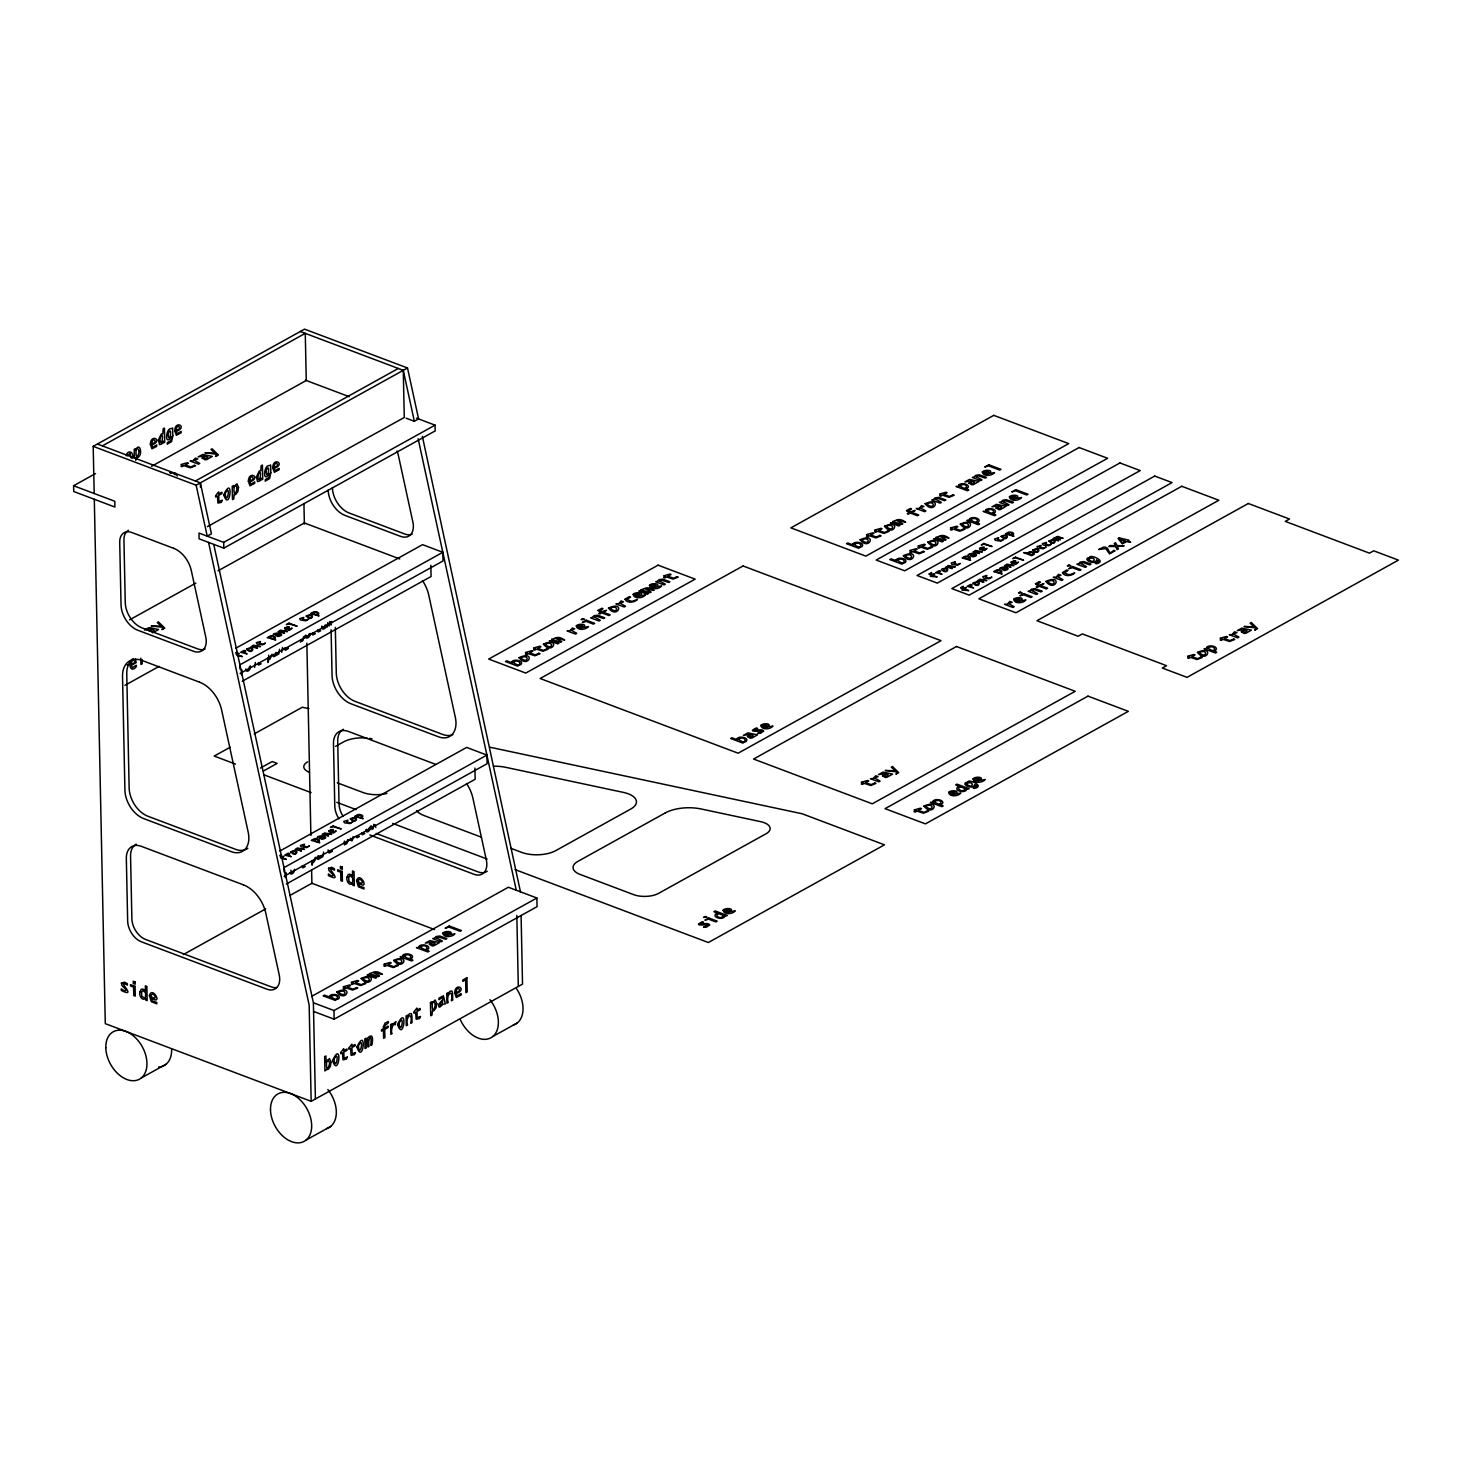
<?xml version="1.0" encoding="UTF-8"?>
<svg xmlns="http://www.w3.org/2000/svg" width="1472" height="1472" viewBox="0 0 1472 1472"><rect width="100%" height="100%" fill="white"/><g stroke="black" fill="none" stroke-linecap="round" stroke-linejoin="round"><path stroke-width="1.5" d="M271.989 654.267L270.057 659.014A2.41 1.417 -69.3 0 1 269.026 659.07L267.941 662.437L267.849 657.984M304.483 636.254L302.551 640.982A2.41 1.417 -69.3 0 1 301.521 641.056L300.38 642.105M316.057 857.054L314.143 861.782A2.41 1.417 -69.3 0 1 313.094 861.856L312.009 865.205L311.917 860.77M294.382 869.29C295.32 871.792 290.849 876.65 289.947 872.528M305.458 635.168C304.538 640.835 311.126 637.229 309.93 633.438M321.706 626.152C320.657 631.267 326.784 628.912 326.158 625.195M328.017 849.988L329.084 853.006L332.249 851.331L332.23 850.393L329.691 851.957L328.918 850.448M303.563 636.879L302.919 639.713L301.208 639.934M315.137 857.698L314.493 860.513L312.8 860.734M347.631 839.666L346.987 842.499L345.294 842.72M130.953 457.645L130.18 453.229L127.328 455.805M249.394 667.018L248.4 670.073L246.836 669.502M290.886 870.173L291.64 873.209L293.406 870.909M309.01 633.954L307.74 637.21L306.36 635.426M325.275 624.938L323.987 628.194L322.607 626.41M353.078 836.74L351.808 839.997L350.428 838.212M369.343 827.724L368.074 830.981L366.694 829.196M273.994 654.451L275.411 654.856L275.982 652.335M348.533 839.813L346.638 843.769A2.41 1.417 -69.3 0 1 345.589 843.824L344.466 844.891L344.374 841.082M353.979 836.998L351.826 840.88L349.563 839.445M271.014 656.052L269.026 658.168L268.658 655.169M273.222 654.47L273.332 656.365A2.19 1.27 -69.3 0 0 274.013 656.641L277.711 654.543L276.883 653.31M132.002 458.51C135.24 452.603 127.788 448.684 126.15 455.694M320.105 856.759L318.302 858.194L319.019 855.766M318.136 855.784L317.418 859.133A2.19 1.27 -69.3 0 0 318.099 859.427L321.779 857.311L320.951 856.097M177.247 476.045L175.978 473.414L169.685 472.42M148.709 630.807L151.138 629.041L144.44 630.034M133.179 658.683C127.346 661.351 130.014 674.581 136.307 666.669L136.27 665.252L132.462 667.607L131.302 665.362L136.178 662.658L135.387 658.702M145.342 629.133L149.629 627.55L158.571 629.519L153.125 632.629A3.275 1.509 -1.2 0 1 152.554 632.758M94.19 493.506L93.196 446.366L304.557 329.139L407.505 367.982L418.582 418.931L414.35 421.286L406.106 418.177M102.378 445.887L305.274 333.353L306.268 380.494L151.579 466.293M73.6 485.742L114.779 501.271L114.89 507.049L73.729 491.519L73.6 485.742L95.533 473.579M195.426 480.994L398.323 368.46M93.196 446.366L196.144 485.208L407.505 367.982M207.386 526.663L404.266 417.478L403.273 370.337L300.325 331.494M223.689 542.377L435.05 425.15L435.16 430.928L223.799 548.154L199.106 538.826L198.978 533.048L223.689 542.377L223.799 548.154M129.554 619.878L195.868 583.114M217.966 570.86L304.336 522.946L399.74 558.937M127.144 665.068L128.119 664.534M124.918 685.345L159.068 666.393M235.722 648.269L422.556 544.658L442.833 552.294L442.998 560.961L240.102 673.495M442.833 552.294L239.918 664.829L240.01 669.153M241.353 674.783L242.126 670.054M254.619 667.423L255.392 662.474M278.742 654.046L279.514 649.299M281.722 652.39L282.495 647.441M327.134 627.201L327.796 622.582M329.047 626.134L329.728 621.515M242.236 681.242L431.075 576.509L430.836 565.266M230.258 747.206L214.231 756.074L235.483 764.097M254.27 733.884L302.312 707.241L308.991 708.658M260.452 768.053L272.21 761.539L277.141 763.398L263.451 770.997M335.561 746.359L343.528 741.925A23.57 10.838 -1.2 0 1 367.08 738.061M279.809 851.055L466.642 747.426L486.901 755.081L487.085 763.729L284.188 876.263M486.901 755.081L284.004 867.615L284.096 871.939M322.81 856.814L323.601 852.086M371.974 829.564L371.11 825.645M373.134 828.92L373.796 824.283M375.82 827.43L374.992 824.706M286.322 884.01L475.162 779.277L474.922 768.053M183.319 954.574L265.678 908.886M289.8 895.528L311.898 883.274L434.553 929.55M141.294 1077.964L165.95 1064.293M311.494 996.452L508.374 887.248L536.875 898.012L537.059 906.66L334.144 1019.194L313.554 1011.43M313.61 1002.855L333.978 1010.546L536.875 898.012M94.3 499.284L105.285 1023.647L311.162 1101.332L522.523 984.106L521.088 915.382M305.992 1140.119L330.666 1126.448M492.697 1036.564L517.353 1022.893M236.035 653.145L237.562 652.538L235.943 652.538M280.122 855.913L281.649 855.324L280.03 855.306M170.2 473.266L171.212 473.211M489.845 747.206L802.13 813.758L884.47 844.836L708.345 942.522L515.071 869.602M416.521 418.158L435.05 425.15M305.44 380.181L349.269 396.722M97.428 444.029L200.358 482.871L211.434 533.821L207.221 536.158L196.144 485.208M236.164 654.304L239.145 653.31L237.636 654.856L242.31 656.622L236.771 655.334M435.675 764.373L348.404 731.437A20.148 13.469 61 0 0 333.482 743.544L334.788 806.141A17.719 11.85 61 0 0 338.965 818.763M337.29 782.81L363.032 792.525A21.675 9.973 -1.2 0 0 386.934 793.445M481.436 837.2L424.249 815.635A26.404 12.144 -1.2 0 1 416.521 810.575M511.078 848.387L521.658 852.38A24.233 11.15 -1.2 0 0 555.809 850.595L630.826 808.993A23.497 10.819 -1.2 0 0 623.466 792.414L505.945 767.372A29.348 13.506 -1.2 0 0 493.451 766.158M263.819 774.787L311.07 792.617M336.83 802.35L356.169 809.637M392.674 823.418L487.158 859.059M376.206 833.446L478.326 871.976A17.186 11.5 61 0 0 487.195 871.203M369.858 834.974L474.094 874.313A17.186 11.5 61 0 0 486.367 860.145L472.917 798.247A29.716 19.89 61 0 0 466.514 783.454M280.25 857.09L283.986 856.373L281.704 857.642L286.396 859.409L280.839 858.121M173.806 473.837L175.536 474.738M283.967 648.692L285.439 650.256L288.181 648.545L288.162 647.606L285.605 649.17L284.832 647.68M422.372 436.411L520.61 892.474M403.273 370.337L414.35 421.286M418.14 438.748L516.286 890.229M213.771 544.548L313.389 1002.763L315.394 1098.977M208.564 542.395L309.157 1005.118L311.162 1101.332M362.535 832.618L364.798 833.538L362.333 834.753L361.67 832.913M357.126 835.636L359.37 836.538L356.905 837.77L356.242 835.912M318.467 629.85L320.712 630.752L318.246 631.985L317.584 630.126M313.039 632.85L315.302 633.751L312.837 634.984L312.174 633.144M302.919 865.683L305.182 866.603L302.717 867.836L302.054 865.978M258.833 662.915L261.096 663.817L258.63 665.05L257.968 663.191M370.208 826.473C371.809 829.582 365.994 835.102 365.774 829.711M250.258 665.786C251.859 668.877 246.026 674.397 245.806 669.006M516.819 915.437L518.31 986.442M335.322 627.422L336.278 672.943A24.233 16.21 61 0 0 355.12 701.39L442.796 734.473A23.497 15.714 61 0 0 452.879 734.602M331.66 621.46L330.979 625.066L330.906 621.92M331.09 629.777L332.046 675.298A24.233 16.21 61 0 0 350.906 703.745L438.564 736.828A23.497 15.714 61 0 0 455.345 717.453L428.775 595.203A29.348 19.633 61 0 0 422.464 580.594M333.978 1010.546L334.144 1019.194M303.931 503.479L304.373 524.087M306.857 643.154L310.886 835.489M311.604 869.842L311.898 883.586M286.212 872.841L285.421 877.551L285.329 873.209M200.358 482.871L200.468 487.361M142.177 659.842L142.25 663.762L140.944 664.479L140.815 658.15M135.755 460.35L136.123 457.59A3.625 2.116 -69.3 0 0 137.669 457.498C143.446 454.995 139.582 440.735 135.553 450.414L135.516 448.574L134.21 449.31L134.394 458.178M369.564 738.374A23.57 10.838 -1.2 0 1 371.956 738.815M309.433 772.303A16.174 7.452 -1.2 0 1 307.648 761.834M516.654 988.871A27.103 18.124 61 0 1 513.176 1025.101M489.918 999.709A27.103 18.124 61 0 1 491.74 1037.282A27.103 18.124 61 0 1 460.202 1019.36M171.635 1049.554A27.103 18.124 61 0 1 158.553 1067.053M327.87 1089.593A27.103 18.124 61 0 1 326.471 1128.656M128.506 530.288A16.174 10.819 61 0 0 123.942 539.856L125.249 602.49A21.675 14.499 61 0 0 142.122 627.918L197.763 648.931A17.149 11.482 61 0 0 205.123 649.023M132.278 659.658A26.404 17.664 61 0 0 126.758 674.01L129.131 787.833A24.233 16.21 61 0 0 147.991 816.279L235.667 849.362A23.497 15.714 61 0 0 247.811 848.295M136.252 844.155A20.148 13.469 61 0 0 130.566 856.078L131.873 918.675A17.719 11.85 61 0 0 145.673 939.486L271.198 986.847A17.186 11.5 61 0 0 276.883 987.473M332.396 487.6A21.675 14.499 61 0 0 349.25 513.047L404.892 534.042A17.149 11.482 61 0 0 412.252 534.134M397.017 450.984A23.57 15.769 61 0 1 398.47 455.823L412.914 522.247A17.149 11.482 61 0 1 400.66 536.397L345.018 515.402A21.675 14.499 61 0 1 328.164 489.955M343.381 729.266A20.148 13.469 61 0 0 337.695 741.189L339.02 803.804A17.719 11.85 61 0 0 343.178 816.408M172.813 435.804L171.58 441.6L167.219 444.176L167.33 442.612L171.065 440.533L171.562 436.43C164.386 447.782 165.6 427.377 171.433 428.646L172.666 427.984L172.813 435.804M253.662 646.171L257.434 648.25L250.994 646.613L252.706 646.153A2.65 1.214 -1.2 0 1 253.35 645.196L260.415 646.594L253.662 646.171M270.811 472.77L269.578 478.584L265.218 481.16L265.328 479.596L269.063 477.517L269.56 473.395C262.366 484.766 263.598 464.342 269.431 465.63L270.646 464.95L270.811 472.77M280.766 631.138L284.538 633.218L278.079 631.58L279.809 631.12A2.65 1.214 -1.2 0 1 280.453 630.163L287.518 631.562L280.766 631.138M297.73 848.958L301.502 851.018L295.062 849.399L296.792 848.939A2.65 1.214 -1.2 0 1 297.436 847.964L304.483 849.362L297.73 848.958M324.834 833.925L328.606 835.986L322.166 834.366L323.895 833.906A2.65 1.214 -1.2 0 1 324.539 832.95L331.586 834.33L324.834 833.925M436.761 937.958L442.41 941.068L441.122 941.786L432.75 938.621L435.344 937.94A3.974 1.822 -1.2 0 1 436.301 936.486L439.797 936.026L446.881 938.584L445.593 939.302L438.638 936.91L436.761 937.958M594.651 617.173L600.3 620.282L598.994 621L590.64 617.854L593.234 617.154A3.974 1.822 -1.2 0 1 594.191 615.701L597.687 615.241L604.771 617.798L603.483 618.516L596.51 616.142L594.651 617.173M659.695 581.109L665.344 584.218L664.038 584.936L655.684 581.771L658.26 581.09A3.974 1.822 -1.2 0 1 659.235 579.637L662.731 579.177L669.815 581.734L668.509 582.452L661.554 580.078L659.695 581.109M935.695 499.302L941.344 502.412L940.038 503.13L931.684 499.983L934.278 499.284A3.974 1.822 -1.2 0 1 935.235 497.83L938.731 497.389L945.815 499.928L944.509 500.664L937.554 498.272L935.695 499.302M948.557 566.499L952.329 568.578L945.889 566.941L947.618 566.499A2.65 1.214 -1.2 0 1 948.244 565.524L955.31 566.922L948.557 566.499M975.66 551.466L979.432 553.546L972.992 551.926L974.703 551.466A2.65 1.214 -1.2 0 1 975.347 550.491L982.413 551.89L975.66 551.466M976.341 476.762L981.99 479.872L980.702 480.59L972.33 477.443L974.924 476.744A3.974 1.822 -1.2 0 1 975.881 475.29L979.377 474.83L986.461 477.388L985.173 478.106L978.218 475.732L976.341 476.762M980.113 580.17L983.866 582.25L977.426 580.63L979.156 580.17A2.65 1.214 -1.2 0 1 979.8 579.195L986.866 580.594L980.113 580.17M1003.389 501.676L1009.038 504.786L1007.731 505.503L999.378 502.338L1001.972 501.658A3.974 1.822 -1.2 0 1 1002.929 500.204L1006.425 499.744L1013.509 502.302L1012.202 503.019L1005.247 500.627L1003.389 501.676M1007.198 565.138L1010.97 567.217L1004.53 565.598L1006.259 565.138A2.65 1.214 -1.2 0 1 1006.903 564.162L1013.95 565.561L1007.198 565.138M1032.093 590.566L1037.742 593.676L1036.435 594.394L1028.082 591.247L1030.676 590.566A3.974 1.822 -1.2 0 1 1031.633 589.113L1035.129 588.653L1042.213 591.192L1040.925 591.928L1033.97 589.536L1032.093 590.566M1080.871 563.518L1086.52 566.628L1085.232 567.346L1076.86 564.199L1079.454 563.5A3.974 1.822 -1.2 0 1 1080.411 562.046L1083.907 561.586L1090.991 564.144L1089.703 564.862L1082.748 562.488L1080.871 563.518M974.593 784.797C972.55 790.887 958.217 782.846 968.65 782.092L967.693 781.742L968.926 781.062C973.452 781.043 983.738 786.526 974.372 788.44L973.231 787.87L976.966 785.809L974.593 784.797M1096.566 560.151C1094.542 566.242 1080.19 558.182 1090.623 557.446L1089.685 557.078L1090.899 556.416C1095.426 556.379 1105.711 561.881 1096.346 563.776L1095.205 563.224L1098.94 561.163L1096.566 560.151M202.198 458.123L204.976 459.761A3.275 1.509 -1.2 0 0 206.816 459.522L212.262 456.43L202.694 454.443L198.113 456.927L204.829 455.934L202.198 458.123M275.853 635.37L277.711 636.456A2.19 1.012 -1.2 0 0 278.944 636.309C286.47 634.524 276.331 631.157 273.148 634.579L277.601 633.917L275.853 635.37M319.939 838.157L321.779 839.242A2.19 1.012 -1.2 0 0 323.012 839.077C330.556 837.292 320.418 833.943 317.216 837.347L321.687 836.685L319.939 838.157M429.419 944.306L432.179 945.944A3.275 1.509 -1.2 0 0 434.019 945.705L439.466 942.595L429.898 940.626L425.334 943.11L432.032 942.117L429.419 944.306M747.482 736.552L750.242 738.19A3.275 1.509 -1.2 0 0 752.082 737.95L757.528 734.859L747.96 732.872L743.397 735.356L750.094 734.362L747.482 736.552M882.538 775.799L885.298 777.437A3.275 1.509 -1.2 0 0 887.138 777.198L892.584 774.106L883.016 772.119L878.453 774.603L885.15 773.61L882.538 775.799M968.999 483.11L971.759 484.748A3.275 1.509 -1.2 0 0 973.599 484.509L979.046 481.418L969.478 479.43L964.914 481.914L971.612 480.921L968.999 483.11M970.766 555.698L972.606 556.784A2.19 1.012 -1.2 0 0 973.838 556.637C981.382 554.852 971.226 551.503 968.042 554.907L972.495 554.245L970.766 555.698M996.029 508.024L998.807 509.662A3.275 1.509 -1.2 0 0 1000.647 509.422L1006.094 506.313L996.526 504.344L991.944 506.828L998.66 505.834L996.029 508.024M1002.303 569.37L1004.162 570.474A2.19 1.012 -1.2 0 0 1005.376 570.308C1012.92 568.523 1002.782 565.174 999.58 568.578L1004.051 567.916L1002.303 569.37M1241.374 631.801L1244.134 633.438A3.275 1.509 -1.2 0 0 1245.974 633.199L1251.421 630.108L1241.853 628.121L1237.29 630.605L1243.987 629.611L1241.374 631.801M723.543 915.768C718.115 922.19 711.473 908.85 723.543 915.768M965.338 788.955C959.91 795.377 953.267 782.055 965.338 788.955M724.758 916.228C723.874 920.35 712.319 917.866 715.539 914.112A3.625 1.674 -1.2 0 1 717.729 913.505L718.649 913.468L713.883 911.665L715.19 910.947L727.352 915.529L724.758 916.228M966.552 789.434C965.669 793.537 954.114 791.071 957.334 787.299A3.625 1.674 -1.2 0 1 959.523 786.692L960.443 786.655L955.678 784.852L956.984 784.134L969.146 788.734L966.552 789.434M268.971 636.806L267.242 637.615L275.706 639.989L273.663 638.958A2.41 1.104 -1.2 0 0 275.117 638.554C277.122 636.088 270.222 634.634 268.971 636.806M312.34 612.757L310.592 613.566L319.056 615.94L317.014 614.91A2.41 1.104 -1.2 0 0 318.467 614.505C320.491 612.039 313.591 610.586 312.34 612.757M313.058 839.574L311.31 840.383L319.792 842.775L317.731 841.745A2.41 1.104 -1.2 0 0 319.185 841.34C321.209 838.856 314.309 837.421 313.058 839.574M329.599 996.066L329.875 997.151L324.502 995.127L323.196 995.845L335.45 1000.463L336.628 999.304A3.625 1.674 -1.2 0 0 338.818 998.697C341.835 994.98 331.494 992.827 329.599 996.066M356.408 815.525L354.678 816.334L363.142 818.726L361.1 817.696A2.41 1.104 -1.2 0 0 362.554 817.291C364.578 814.807 357.659 813.372 356.408 815.525M402.813 955.457L403.089 956.542L400.218 956.671L411.608 960.977L412.914 960.259L408.922 958.75L409.842 958.695A3.625 1.674 -1.2 0 0 412.013 958.088C415.049 954.39 404.69 952.218 402.813 955.457M419.078 946.441L419.336 947.526L416.466 947.655L427.874 951.961L429.18 951.243L425.187 949.734L426.107 949.679A3.625 1.674 -1.2 0 0 428.278 949.072C431.314 945.374 420.955 943.202 419.078 946.441M511.888 661.756L512.146 662.842L506.773 660.818L505.485 661.535L517.739 666.172L518.917 665.013A3.625 1.674 -1.2 0 0 521.088 664.406C524.124 660.689 513.765 658.536 511.888 661.756M737.104 738.723L737.362 739.809L732.007 737.766L730.701 738.502L742.955 743.121L744.133 741.962A3.625 1.674 -1.2 0 0 746.304 741.354C749.34 737.638 738.981 735.485 737.104 738.723M852.932 543.904L853.19 544.971L847.817 542.947L846.529 543.665L858.783 548.302L859.961 547.142A3.625 1.674 -1.2 0 0 862.132 546.535C865.168 542.818 854.809 540.666 852.932 543.904M896.227 559.783L896.485 560.869L891.13 558.845L889.824 559.562L902.078 564.181L903.256 563.022A3.625 1.674 -1.2 0 0 905.427 562.414C908.463 558.698 898.104 556.545 896.227 559.783M933.082 801.173L933.34 802.258L930.47 802.387L941.878 806.693L943.184 805.957L939.191 804.466L940.111 804.411A3.625 1.674 -1.2 0 0 942.282 803.804C945.318 800.087 934.959 797.934 933.082 801.173M958.658 485.263L958.916 486.33L956.046 486.459L967.454 490.765L968.76 490.047L964.767 488.538L965.687 488.502A3.625 1.674 -1.2 0 0 967.858 487.894C970.894 484.178 960.535 482.025 958.658 485.263M963.866 557.134L962.136 557.943L970.6 560.335L968.558 559.286A2.41 1.104 -1.2 0 0 970.011 558.882C972.017 556.416 965.117 554.981 963.866 557.134M969.441 519.174L969.698 520.26L966.828 520.389L978.236 524.694L979.542 523.977L975.55 522.468L976.47 522.413A3.625 1.674 -1.2 0 0 978.641 521.806C981.677 518.107 971.318 515.936 969.441 519.174M985.706 510.158L985.964 511.244L983.094 511.373L994.502 515.678L995.79 514.961L991.815 513.452L992.735 513.397A3.625 1.674 -1.2 0 0 994.906 512.79C997.942 509.091 987.583 506.92 985.706 510.158M995.422 570.805L993.674 571.614L1002.156 574.006L1000.114 572.976A2.41 1.104 -1.2 0 0 1001.549 572.553C1003.573 570.087 996.673 568.652 995.422 570.805M1007.234 533.085L1005.486 533.894L1013.969 536.286L1011.908 535.238A2.41 1.104 -1.2 0 0 1013.362 534.833C1015.386 532.367 1008.486 530.932 1007.234 533.085M1027.916 552.791L1023.647 552.644L1031.817 555.717L1032.608 554.944A2.41 1.104 -1.2 0 0 1034.043 554.539C1036.067 552.074 1029.167 550.62 1027.916 552.791M1206.635 647.478L1206.911 648.563L1204.041 648.692L1215.449 652.998L1216.737 652.28L1212.744 650.771L1213.664 650.716A3.625 1.674 -1.2 0 0 1215.854 650.109C1218.871 646.392 1208.53 644.239 1206.635 647.478M269.781 637.137C275.706 642.252 274.933 634.064 269.781 637.137M313.131 613.088C319.056 618.203 318.283 610.015 313.131 613.088M313.849 839.923C319.792 845.02 319.001 836.85 313.849 839.923M330.814 996.562C340.437 1004.346 339.057 991.521 330.814 996.562M357.218 815.874C363.142 820.971 362.37 812.802 357.218 815.874M404.027 955.972C413.65 963.755 412.27 950.912 404.027 955.972M420.274 946.956C429.916 954.739 428.518 941.896 420.274 946.956M513.084 662.271C522.707 670.054 521.327 657.211 513.084 662.271M738.3 739.22C747.942 747.003 746.562 734.178 738.3 739.22M854.128 544.401C863.751 552.184 862.371 539.341 854.128 544.401M897.423 560.28C907.065 568.063 905.685 555.238 897.423 560.28M934.278 801.67C943.92 809.453 942.522 796.628 934.278 801.67M959.854 485.76C969.496 493.543 968.098 480.7 959.854 485.76M964.675 557.465C970.6 562.58 969.827 554.392 964.675 557.465M970.637 519.69C980.278 527.473 978.88 514.63 970.637 519.69M986.902 510.674C996.526 518.457 995.146 505.614 986.902 510.674M996.213 571.136C1002.156 576.251 1001.365 568.063 996.213 571.136M1008.026 533.416C1013.969 538.531 1013.178 530.343 1008.026 533.416M1028.707 553.122C1034.65 558.238 1033.859 550.05 1028.707 553.122M1207.85 647.974C1217.473 655.758 1216.093 642.933 1207.85 647.974M158.406 439.981L159.546 444.636L161.754 444.01L163.392 441.14L163.429 442.98L164.717 442.262L164.422 428.058L163.134 428.775L162.803 433.982A3.625 2.116 -69.3 0 0 161.258 434.074L158.406 439.981M238.556 487.361L237.82 491.758L235.667 494.463A3.625 2.116 -69.3 0 1 234.122 494.574L233.79 498.879L232.484 499.597L232.208 486.275L233.514 485.558L233.551 487.398L236.937 483.754L238.556 487.361M256.404 476.965L257.545 481.62L259.753 480.994L261.39 478.124L261.427 479.964L262.715 479.246L262.421 465.042L261.133 465.759L260.802 470.966A3.625 2.116 -69.3 0 0 259.256 471.058L256.404 476.965M331.071 1062.195L330.317 1066.574L328.182 1069.279A3.625 2.116 -69.3 0 1 326.637 1069.39L324.926 1070.972L324.631 1056.657L325.919 1055.939L326.048 1062.214L329.452 1058.589L331.071 1062.195M383.419 1026.757L383.419 1028.762L381.469 1029.848L381.506 1031.173L383.456 1030.106L383.622 1038.312L384.91 1037.594L384.744 1029.388L388.166 1027.474L388.13 1026.15L384.726 1028.045L384.762 1025.671L388.35 1022.911L388.314 1021.494L384.946 1023.206L383.419 1026.757M436.798 1003.554L436.062 1007.934L433.909 1010.657A3.625 2.116 -69.3 0 1 432.363 1010.749L432.032 1015.054L430.726 1015.79L430.45 1002.45L431.756 1001.733L431.793 1003.573L435.178 999.948L436.798 1003.554M223.726 494.794C230 513.728 234.066 472.733 223.726 494.794M332.543 1060.558C338.799 1079.51 342.884 1038.514 332.543 1060.558M356.923 1047.034C363.198 1065.986 367.264 1024.99 356.923 1047.034M397.569 1024.494C403.843 1043.446 407.928 1002.45 397.569 1024.494M150.365 444.286L151.966 448.831L156.731 446.31L156.694 444.912L152.867 447.249L151.726 445.004C163.834 440.422 150.567 433.118 150.365 444.286M139.803 992.165C138.846 995.293 142.306 1001.843 145.618 998.2L145.654 1000.04L147.182 1000.61L146.869 986.406L145.36 985.835L145.47 991.392L144.974 990.619A3.625 2.429 61 0 0 143.152 989.184L141.165 989.276L139.803 992.165M174.763 430.762L176.346 435.307L181.111 432.786L181.093 431.37L177.266 433.725L176.106 431.48C188.232 426.898 174.966 419.594 174.763 430.762M248.363 481.27L249.964 485.815L254.73 483.294L254.693 481.878L250.866 484.233L249.725 481.97C261.832 477.406 248.566 470.102 248.363 481.27M272.743 467.746L274.344 472.291L279.11 469.752L279.091 468.354L275.264 470.69L274.105 468.446C286.23 463.882 272.964 456.578 272.743 467.746M346.932 877.275C345.975 880.422 349.434 886.972 352.746 883.329L352.783 885.169L354.31 885.739L354.016 871.534L352.489 870.964L352.599 876.502L352.102 875.73A3.625 2.429 61 0 0 350.299 874.313L348.294 874.386L346.932 877.275M454.738 992.938L456.32 997.482L461.086 994.962L461.067 993.545L457.24 995.9L456.081 993.637C468.206 989.074 454.94 981.769 454.738 992.938M149.408 995.642L151.266 1001.659L156.823 1003.867L156.805 1002.469L152.334 1000.997L150.99 997.666C163.705 1006.793 152.499 984.989 149.408 995.642M356.555 880.753L358.395 886.77L363.97 888.996L363.934 887.598L359.462 886.126L358.119 882.777C370.834 891.922 359.628 870.099 356.555 880.753M139.196 451.352C135.295 467.82 134.578 439.907 139.196 451.352M159.841 438.509C161.147 452.18 165.103 427.156 159.841 438.509M237.194 488.318C233.294 504.804 232.558 476.891 237.194 488.318M257.839 475.493C259.146 489.164 263.102 464.14 257.839 475.493M329.691 1063.152C325.809 1079.62 325.073 1051.707 329.691 1063.152M435.418 1004.511C431.535 1020.979 430.799 993.066 435.418 1004.511M167.937 433.964C169.446 446.954 173.144 422.814 167.937 433.964M265.935 470.948C267.444 483.938 271.142 459.798 265.935 470.948M194.12 460.221L199.769 463.441L198.481 464.158L190.109 461.012L192.979 460.883L195.408 458.086L197.782 458.97L194.12 460.221M243.377 651.802L247.149 653.954L240.709 652.317L244.223 650.366L245.806 650.974L243.377 651.802M287.463 854.57L291.217 856.722L284.777 855.103L288.31 853.153L289.892 853.742L287.463 854.57M571.099 630.126L576.73 633.346L575.442 634.064L567.07 630.918L569.94 630.789L572.369 627.992L574.742 628.875L571.099 630.126M619.878 603.078L625.526 606.298L624.22 607.016L615.866 603.87L618.718 603.741L621.147 600.926L623.521 601.827L619.878 603.078M874.46 777.897L880.109 781.117L878.802 781.834L870.449 778.688L873.319 778.559L875.73 775.762L878.103 776.646L874.46 777.897M920.276 507.748L925.906 510.968L924.618 511.686L916.246 508.539L919.117 508.41L921.546 505.614L923.919 506.497L920.276 507.748M938.271 572.13L942.043 574.282L935.603 572.663L939.118 570.694L940.7 571.302L938.271 572.13M969.827 585.801L973.581 587.954L967.141 586.334L970.674 584.384L972.256 584.973L969.827 585.801M1008.541 603.52L1014.19 606.74L1012.883 607.476L1004.53 604.311L1007.382 604.182L1009.81 601.386L1012.184 602.287L1008.541 603.52M1057.319 576.472L1062.968 579.692L1061.662 580.41L1053.308 577.263L1056.178 577.134L1058.589 574.338L1060.962 575.221L1057.319 576.472M1233.297 633.898L1238.946 637.118L1237.639 637.854L1229.267 634.69L1232.138 634.561L1234.566 631.764L1236.94 632.666L1233.297 633.898M225.179 493.525C226.872 507.527 231.38 482.025 225.179 493.525M333.978 1059.306C335.69 1073.29 340.198 1047.806 333.978 1059.306M358.377 1045.782C360.07 1059.766 364.578 1034.264 358.377 1045.782M399.022 1023.224C400.734 1037.226 405.242 1011.724 399.022 1023.224M438.49 1004.585L438.84 1006.682A3.275 1.914 -69.3 0 0 439.852 1007.106L443.09 1004.143L445.39 1003.941L443.44 995.771L438.932 998.218L438.95 999.746L442.391 997.409L442.778 999.525L438.49 1004.585M141.478 992.128L141.864 996.47L144.458 997.85L145.599 996.875L145.507 992.717L142.931 990.49L141.478 992.128M348.606 877.238L349.011 881.599L351.587 882.961L352.728 881.986L352.636 877.846L350.06 875.601L348.606 877.238M439.815 1003.812L440.146 1005.266L441.95 1004.438L442.796 1000.647L439.815 1003.812M121.422 983.13L121.882 985.467L126.445 990.159L124.347 990.895L121.274 988.853L121.311 990.454C138.883 999.12 114.301 977.574 127.383 985.081L127.346 983.646L124.605 982.192L121.422 983.13M328.55 868.259L329.01 870.578L333.574 875.288L331.476 876.024L328.403 873.982L328.44 875.582C346.03 884.23 321.43 862.702 334.512 870.21L334.475 868.774L331.734 867.302L328.55 868.259M625.048 599.196C626.778 603.52 634.487 602.729 637.321 599.509L633.181 600.962A3.514 1.619 -1.2 0 1 630.899 601.183L626.906 599.435L630.586 597.08L629.317 596.602L625.048 599.196M1062.49 572.59C1064.219 576.932 1071.947 576.122 1074.762 572.902L1070.622 574.356A3.514 1.619 -1.2 0 1 1068.341 574.577L1064.348 572.829L1068.028 570.474L1066.758 569.995L1062.49 572.59M151.892 442.318L151.726 443.642C158.571 443.109 153.106 436.264 151.892 442.318M131.468 662.676L131.321 664.001C138.166 663.449 132.682 656.622 131.468 662.676M176.29 428.794L176.125 430.118C182.97 429.566 177.486 422.74 176.29 428.794M249.89 479.302L249.725 480.626C256.57 480.074 251.105 473.248 249.89 479.302M274.289 465.778L274.123 467.102C280.968 466.55 275.485 459.706 274.289 465.778M456.265 990.969L456.099 992.294C462.944 991.742 457.461 984.915 456.265 990.969M285.77 628.01C287.831 630.642 289.892 625.563 285.77 628.01M329.857 830.797C331.918 833.41 333.978 828.35 329.857 830.797M444.286 933.266L445.464 934.775L448.923 932.862L444.286 933.266M577.778 626.023L578.956 627.532L582.415 625.618L577.778 626.023M634.69 594.467L635.867 595.958L639.326 594.044L634.69 594.467M650.955 585.433L652.133 586.942L655.592 585.028L650.955 585.433M724.629 910.303L725.806 911.794L729.266 909.88L724.629 910.303M762.349 725.53L763.545 727.021L766.986 725.107L762.349 725.53M983.866 472.07L985.044 473.579L988.503 471.666L983.866 472.07M980.683 548.357C982.818 550.951 984.786 545.891 980.683 548.357M950.158 792.506L951.335 794.015L954.794 792.102L950.158 792.506M1010.914 496.984L1012.092 498.493L1015.551 496.579L1010.914 496.984M974.556 778.982L975.734 780.473L979.193 778.559L974.556 778.982M1012.221 562.028C1014.374 564.622 1016.342 559.562 1012.221 562.028M1015.22 599.417L1016.416 600.926L1019.857 599.012L1015.22 599.417M966.221 783.638C973.102 790.63 975.274 779.608 966.221 783.638M1088.194 558.992C1095.076 565.984 1097.247 554.962 1088.194 558.992M151.211 995.219L151.009 996.342C158.424 1002.634 154.118 990.822 151.211 995.219M358.34 880.33L358.138 881.47C365.553 887.763 361.247 875.95 358.34 880.33M369.398 973.691L369.84 974.979L367.117 975.016L375.489 978.181L376.63 977.537L371.238 975.513L370.723 974.096L378.378 976.58L379.518 975.954L373.41 972.698L382.407 974.354C375.452 969.551 373.63 972.55 369.398 973.691M551.669 639.382L552.11 640.688L549.406 640.725L557.759 643.871L558.9 643.246L553.527 641.222L552.994 639.786L560.648 642.27L561.789 641.645L555.68 638.388L564.678 640.044C557.722 635.26 555.919 638.241 551.669 639.382M641.111 589.794L641.534 591.082L638.83 591.118L647.202 594.283L648.342 593.639L642.951 591.615L642.436 590.18L650.09 592.682L651.213 592.038L645.122 588.782L654.102 590.438C647.165 585.672 645.343 588.634 641.111 589.794M892.713 521.511L893.154 522.818L890.45 522.854L898.803 526.001L899.944 525.375L894.571 523.351L894.038 521.916L901.692 524.4L902.833 523.774L896.724 520.518L905.722 522.174C898.766 517.39 896.963 520.37 892.713 521.511M936.026 537.409L936.45 538.697L933.745 538.734L942.117 541.898L943.258 541.273L937.866 539.23L937.351 537.814L944.987 540.298L946.128 539.672L940.038 536.415L949.017 538.071C942.08 533.287 940.258 536.25 936.026 537.409M1054.449 537.869L1052.922 538.752L1058.497 540.868L1055.332 538.126L1060.429 539.801L1057.117 537.206L1063.115 538.31L1057.595 536.415L1054.449 537.869M598.037 610.438L600.686 612.462L598.736 613.53L599.877 613.971L601.827 612.886L608.856 615.535L610.162 614.818L603.115 612.168L606.538 610.273L601.993 611.745L600.098 610.935L603.023 608.69L601.827 608.23L598.037 610.438M906.568 510.6L909.218 512.624L907.267 513.71L908.39 514.133L910.34 513.047L917.387 515.715L918.675 514.979L911.646 512.33L915.069 510.434L910.506 511.906L908.61 511.097L911.554 508.852L910.34 508.41L906.568 510.6M929.145 574.025L930.911 575.386L930.359 576.38L937.222 576.95L932.53 575.184L934.812 573.914L930.506 574.356L931.666 572.571L929.145 574.025M960.682 587.696L962.449 589.058L961.915 590.051L968.76 590.622L964.086 588.855L966.35 587.586L962.062 588.027L963.203 586.242L960.682 587.696M1035.478 583.832L1038.128 585.856L1036.178 586.942L1037.318 587.365L1039.269 586.279L1046.298 588.929L1047.604 588.211L1040.575 585.562L1043.979 583.666L1039.434 585.138L1037.539 584.329L1040.465 582.084L1039.269 581.624L1035.478 583.832M150.126 630.881L152.039 631.911L154.192 630.182L152.094 629.39L150.126 630.881M203.798 457.774L205.712 458.804L207.883 457.093L205.767 456.283L203.798 457.774M276.92 635.131L279.643 634.69L276.92 635.131M321.006 837.918L323.73 837.458L321.006 837.918M431.002 943.957L432.934 944.987L435.086 943.258L432.97 942.466L431.002 943.957M749.082 736.202L750.996 737.233L753.149 735.522L751.051 734.712L749.082 736.202M884.138 775.45L886.052 776.48L888.205 774.769L886.107 773.978L884.138 775.45M970.582 482.761L972.514 483.791L974.666 482.08L972.55 481.27L970.582 482.761M971.814 555.478L974.538 555.018L971.814 555.478M997.63 507.674L999.543 508.705L1001.714 506.975L999.598 506.184L997.63 507.674M1003.37 569.149L1006.094 568.689L1003.37 569.149M1242.957 631.451L1244.889 632.482L1247.042 630.77L1244.926 629.979L1242.957 631.451M247.701 649.17C252.779 654.083 254.122 646.282 247.701 649.17M307.317 616.106C312.395 621.018 313.738 613.217 307.317 616.106M291.787 851.938C296.866 856.87 298.209 849.068 291.787 851.938M351.403 818.874C356.445 823.805 357.696 816.003 351.403 818.874M338.394 992.054C346.012 999.433 348.018 987.73 338.394 992.054M362.774 978.512C370.392 985.909 372.416 974.206 362.774 978.512M395.306 960.48C402.923 967.877 404.929 956.156 395.306 960.48M520.665 657.745C528.282 665.142 530.288 653.421 520.665 657.745M545.063 644.221C552.681 651.599 554.686 639.897 545.063 644.221M610.107 608.138C617.725 615.535 619.73 603.833 610.107 608.138M861.709 539.874C869.326 547.271 871.332 535.55 861.709 539.874M886.107 526.35C893.725 533.729 895.73 522.026 886.107 526.35M905.004 555.772C912.622 563.15 914.646 551.448 905.004 555.772M926.753 503.81C934.37 511.189 936.376 499.486 926.753 503.81M929.402 542.23C937.02 549.626 939.026 537.924 929.402 542.23M942.595 569.498C947.674 574.43 949.017 566.61 942.595 569.498M961.934 524.198C969.533 531.594 971.557 519.892 961.934 524.198M974.151 583.17C979.23 588.101 980.573 580.299 974.151 583.17M925.557 806.196C933.174 813.574 935.198 801.872 925.557 806.196M1002.211 536.434C1007.271 541.365 1008.504 533.563 1002.211 536.434M1033.767 550.105C1038.846 555.036 1040.189 547.234 1033.767 550.105M1050.033 541.089C1055.111 546.02 1056.454 538.2 1050.033 541.089M1047.549 581.532C1055.166 588.929 1057.172 577.226 1047.549 581.532M1199.128 652.501C1206.746 659.879 1208.751 648.177 1199.128 652.501M366.344 1040.686L366.178 1047.99L365.038 1048.616L364.835 1038.846L365.976 1038.22L366.013 1040.042C368.902 1036.012 374.311 1031.651 371.956 1044.789L370.815 1045.414C372.122 1031.21 367.54 1038.68 369.067 1046.39L367.926 1047.015L367.54 1038.772L366.344 1040.686M284.777 627.955L284.648 628.268A3.68 1.693 -1.2 0 0 285.145 629.225L289.634 630.108L292.082 628.066C282.79 633.77 295.522 623.208 284.777 627.955M328.845 830.742L328.734 831.054A3.68 1.693 -1.2 0 0 329.231 832.011L333.721 832.894L336.168 830.852C326.876 836.538 339.609 825.994 328.845 830.742M442.778 933.193C443.477 938.014 452.364 937.222 454.958 933.8L446.568 935.217C457.663 932.144 445.464 929.807 442.778 933.193M576.27 625.931C576.969 630.77 585.856 629.979 588.45 626.557L580.06 627.974C591.155 624.882 578.956 622.546 576.27 625.931M633.181 594.375C633.88 599.196 642.767 598.423 645.362 594.982L636.971 596.418C648.066 593.326 635.867 590.99 633.181 594.375M649.446 585.359C650.146 590.18 659.033 589.407 661.609 585.966L653.237 587.402C664.332 584.31 652.133 581.974 649.446 585.359M760.84 725.438C761.539 730.259 770.426 729.486 773.021 726.046L764.63 727.481C775.726 724.39 763.526 722.053 760.84 725.438M723.12 910.211C723.819 915.05 732.706 914.259 735.282 910.818L726.91 912.254C738.006 909.162 725.806 906.826 723.12 910.211M982.358 471.997C983.057 476.818 991.944 476.045 994.52 472.604L986.148 474.039C997.243 470.948 985.044 468.611 982.358 471.997M979.671 548.302L979.542 548.596A3.68 1.693 -1.2 0 0 980.058 549.553L984.547 550.436L986.976 548.394C977.684 554.098 990.417 543.536 979.671 548.302M1009.406 496.91C1010.105 501.731 1018.992 500.94 1021.568 497.518L1013.196 498.934C1024.291 495.862 1012.092 493.525 1009.406 496.91M1011.209 561.973L1011.098 562.286A3.68 1.693 -1.2 0 0 1011.595 563.224L1016.085 564.107L1018.532 562.065C1009.24 567.769 1021.973 557.207 1011.209 561.973M1013.711 599.343C1014.41 604.164 1023.298 603.373 1025.892 599.95L1017.502 601.367C1028.597 598.294 1016.398 595.958 1013.711 599.343M948.649 792.414C949.348 797.254 958.235 796.462 960.83 793.04L952.439 794.457C963.534 791.366 951.335 789.029 948.649 792.414M973.029 778.89C973.746 783.73 982.634 782.938 985.21 779.516L976.838 780.933C987.933 777.842 975.715 775.505 973.029 778.89M763.582 731.106L760.638 733.277L757.51 733.369C771.402 728.364 742.44 734.344 756.369 727.959L757.602 728.438C748.31 733.35 761.907 727.407 763.582 731.106M709.596 924.913L706.652 927.066L703.524 927.158C717.416 922.153 688.454 928.133 702.383 921.766L703.616 922.226C694.324 927.158 707.903 921.196 709.596 924.913M407.891 1015.919L407.413 1017.097L407.376 1015.257L406.088 1015.974L406.29 1025.745L407.578 1025.027C404.818 1017.097 413.209 1009.81 410.762 1023.261L412.05 1022.543L411.921 1015.864L411.35 1013.656L409.805 1013.693A3.974 2.318 -69.3 0 0 407.891 1015.919M448.537 993.379L448.058 994.538L448.022 992.717L446.734 993.434L446.936 1003.205L448.224 1002.487C445.464 994.557 453.854 987.252 451.407 1000.721L452.714 1000.003L452.566 993.306L452.014 991.116L450.469 991.134A3.974 2.318 -69.3 0 0 448.537 993.379M392.509 1024.457L391.994 1025.653L391.938 1023.813L390.65 1024.53L390.853 1034.301L392.159 1033.583C390.043 1032.001 393.466 1021.053 395.011 1024.917L395.931 1021.605L392.509 1024.457M246.615 649.115C252.577 656.218 256.79 644.11 246.615 649.115M306.231 616.05C312.193 623.153 316.425 611.046 306.231 616.05M290.702 851.883C296.663 859.004 300.877 846.897 290.702 851.883M350.318 818.818C356.279 825.939 360.493 813.832 350.318 818.818M336.757 991.962C346.03 1003.775 354.053 984.032 336.757 991.962M361.155 978.438C370.429 990.251 378.433 970.508 361.155 978.438M519.046 657.653C528.301 669.466 536.323 649.741 519.046 657.653M393.668 960.406C402.942 972.219 410.964 952.476 393.668 960.406M543.426 644.129C552.699 655.942 560.722 636.198 543.426 644.129M608.47 608.065C617.743 619.878 625.766 600.134 608.47 608.065M860.071 539.782C869.345 551.595 877.367 531.87 860.071 539.782M884.47 526.258C893.743 538.071 901.766 518.328 884.47 526.258M925.115 503.718C934.389 515.531 942.411 495.788 925.115 503.718M903.385 555.68C912.658 567.493 920.681 547.75 903.385 555.68M927.765 542.156C937.038 553.969 945.061 534.226 927.765 542.156M960.296 524.124C969.57 535.937 977.592 516.194 960.296 524.124M941.51 569.443C947.471 576.546 951.703 564.438 941.51 569.443M973.066 583.114C979.027 590.217 983.241 578.128 973.066 583.114M1001.126 536.378C1007.106 543.481 1011.319 531.374 1001.126 536.378M1032.682 550.05C1038.643 557.152 1042.875 545.063 1032.682 550.05M923.938 806.104C933.211 817.917 941.215 798.174 923.938 806.104M1048.947 541.034C1054.909 548.136 1059.122 536.029 1048.947 541.034M1045.911 581.458C1055.185 593.271 1063.207 573.528 1045.911 581.458M1197.49 652.409C1206.764 664.222 1214.786 644.497 1197.49 652.409M1100.633 549.166L1098.682 549.553L1103.466 547.142A3.643 1.674 -1.2 0 1 1105.803 547.308C1109.814 548.136 1107.846 556.637 1113.715 550.307L1115.058 550.804L1109.52 553.877L1105.84 548.633L1100.633 549.166M216.862 455.474L215.538 456.467L218.408 454.977L212.115 448.813L210.938 449.457L214.802 453.1L204.902 452.806L215.906 454.149L216.862 455.474M163.19 628.581L161.865 629.574L164.735 628.084L158.424 621.902L157.265 622.546L161.129 626.207L151.23 625.913L162.214 627.256L163.19 628.581M897.202 773.15L895.878 774.143L898.748 772.653L892.437 766.489L891.278 767.133L895.142 770.776L885.224 770.482L896.227 771.825L897.202 773.15M1256.039 629.151L1254.714 630.145L1257.585 628.654L1251.274 622.49L1250.114 623.134L1253.96 626.796L1244.061 626.483L1255.064 627.845L1256.039 629.151M222.198 500.333L218.942 501.437L218.739 495.328L221.922 493.562L221.886 492.237L218.721 493.985L218.666 491.887L215.63 495.696L215.666 497.039L217.451 496.046L217.911 503.056L221.278 502.394L222.198 500.333M347.282 1057.098L344.025 1058.202L343.804 1052.075L346.987 1050.327L346.95 1048.984L343.786 1050.75L343.73 1048.653L340.694 1052.462L340.731 1053.786L342.516 1052.811L342.994 1059.803L346.343 1059.159L347.282 1057.098M355.414 1052.59L352.139 1053.694L351.937 1047.567L355.12 1045.819L355.083 1044.476L351.918 1046.242L351.863 1044.145L348.827 1047.954L348.864 1049.278L350.649 1048.285L351.109 1055.295L354.476 1054.651L355.414 1052.59M420.44 1016.508L417.183 1017.612L416.981 1011.503L420.164 1009.737L420.127 1008.412L416.962 1010.16L416.907 1008.062L413.871 1011.871L413.908 1013.214L415.693 1012.221L416.153 1019.231L419.52 1018.569L420.44 1016.508M194.414 465.336L190.937 466.937L185.214 464.95L188.398 463.202L187.257 462.76L180.982 464.563L182.786 465.244L181.001 466.238L182.142 466.661L183.926 465.686L190.403 467.82L195.574 465.759L194.414 465.336M265.254 643.19L262.936 644.258L259.127 642.933L260.489 641.479L256.294 642.675L257.066 644.074L262.568 644.846L265.254 643.19M308.605 619.142L306.286 620.209L302.478 618.884L303.839 617.43L299.662 618.626L300.435 620.025L305.937 620.798L308.605 619.142M538.862 653.274L535.385 654.874L529.662 652.906L532.846 651.139L531.705 650.716L525.43 652.519L527.234 653.2L525.449 654.194L526.59 654.617L528.374 653.623L534.851 655.776L540.022 653.715L538.862 653.274M546.995 648.766L543.518 650.366L537.795 648.398L540.978 646.631L539.838 646.208L533.563 648.011L535.366 648.692L533.582 649.686L534.722 650.109L536.507 649.115L542.966 651.25L548.136 649.207L546.995 648.766M309.322 845.958L307.004 847.026L303.195 845.719L304.557 844.247L300.38 845.462L301.153 846.86L306.654 847.614L309.322 845.958M352.691 821.91L350.373 822.977L346.564 821.67L347.926 820.198L343.73 821.413L344.503 822.811L350.005 823.566L352.691 821.91M677.065 576.619L673.606 578.22L667.883 576.251L671.066 574.485L669.926 574.062L663.651 575.865L665.436 576.546L663.651 577.539L664.792 577.962L666.577 576.969L673.054 579.122L678.224 577.061L677.065 576.619M879.906 535.403L876.429 537.004L870.706 535.035L873.89 533.269L872.749 532.846L866.474 534.649L868.278 535.33L866.493 536.323L867.634 536.746L869.418 535.753L875.895 537.906L881.047 535.845L879.906 535.403M888.039 530.895L884.562 532.496L878.839 530.527L882.022 528.761L880.882 528.338L874.607 530.141L876.41 530.822L874.626 531.815L875.766 532.238L877.551 531.245L884.01 533.398L889.18 531.337L888.039 530.895M953.065 494.831L949.606 496.432L943.883 494.445L947.066 492.697L945.926 492.255L939.651 494.058L941.454 494.739L939.67 495.733L940.792 496.156L942.577 495.181L949.054 497.315L954.224 495.254L953.065 494.831M356.574 987.583L353.114 989.184L347.392 987.215L350.575 985.449L349.434 985.007L343.16 986.81L344.963 987.491L343.178 988.485L344.301 988.908L346.086 987.933L352.562 990.067L357.733 988.025L356.574 987.583M364.706 983.075L361.247 984.676L355.525 982.689L358.69 980.941L357.567 980.499L351.274 982.302L353.078 982.983L351.293 983.977L352.434 984.4L354.218 983.425L360.695 985.559L365.866 983.498L364.706 983.075M397.238 965.043L393.76 966.644L388.038 964.657L391.221 962.909L390.08 962.467L383.806 964.27L385.609 964.951L383.824 965.945L384.965 966.368L386.75 965.374L393.226 967.527L398.397 965.466L397.238 965.043M923.202 551.301L919.724 552.902L914.02 550.933L917.185 549.166L916.044 548.725L909.77 550.528L911.573 551.209L909.788 552.202L910.929 552.644L912.714 551.65L919.19 553.785L924.361 551.742L923.202 551.301M931.334 546.793L927.857 548.394L922.153 546.425L925.318 544.658L924.177 544.217L917.902 546.02L919.706 546.701L917.921 547.694L919.062 548.118L920.846 547.142L927.323 549.277L932.494 547.216L931.334 546.793M963.847 528.761L960.388 530.362L954.666 528.374L957.849 526.626L956.708 526.185L950.434 527.988L952.237 528.669L950.452 529.662L951.574 530.086L953.359 529.092L959.836 531.245L965.006 529.184L963.847 528.761M960.149 563.518L957.83 564.586L954.022 563.261L955.383 561.807L951.188 563.003L951.961 564.402L957.462 565.174L960.149 563.518M1003.499 539.47L1001.199 540.537L997.372 539.212L998.734 537.758L994.557 538.954L995.33 540.353L1000.831 541.126L1003.499 539.47M991.686 577.19L989.386 578.257L985.578 576.932L986.921 575.478L982.744 576.674L983.517 578.073L989.018 578.846L991.686 577.19M1045.893 547.124L1043.574 548.191L1039.766 546.885L1041.127 545.413L1036.95 546.627L1037.723 548.026L1043.225 548.78L1045.893 547.124M1051.321 544.125L1049.002 545.192L1045.194 543.867L1046.555 542.414L1042.36 543.61L1043.133 545.008L1048.634 545.781L1051.321 544.125M874.736 783.012L871.277 784.613L865.554 782.644L868.738 780.878L867.597 780.436L861.322 782.239L863.126 782.92L861.322 783.914L862.463 784.337L864.248 783.362L870.725 785.496L875.895 783.435L874.736 783.012M927.489 810.741L924.03 812.342L918.307 810.373L921.472 808.606L920.35 808.183L914.057 809.986L915.86 810.667L914.075 811.642L915.216 812.084L917.001 811.09L923.478 813.225L928.648 811.182L927.489 810.741M1201.06 657.046L1197.582 658.646L1191.86 656.678L1195.043 654.911L1193.902 654.488L1187.628 656.291L1189.431 656.972L1187.646 657.966L1188.787 658.389L1190.572 657.395L1197.049 659.548L1202.219 657.487L1201.06 657.046M1233.573 639.014L1230.095 640.614L1224.391 638.646L1227.556 636.879L1226.434 636.456L1220.141 638.259L1221.944 638.94L1220.159 639.915L1221.3 640.357L1223.085 639.363L1229.562 641.498L1234.732 639.455L1233.573 639.014M289.064 623.134L286.359 624.643L288.954 623.907L297.178 626.207L289.064 623.134M658.076 565.156L488.704 659.088L525.762 673.072L695.134 579.14L658.076 565.156M582.71 618.7L581.09 619.602L584.623 619.418L582.71 618.7M586.353 620.227L582.452 622.398L586.187 621.386L593.418 624.11L594.706 623.392L586.353 620.227M993.784 415.343L790.887 527.859L865.83 556.14L1068.727 443.606L993.784 415.343M743.066 565.966L540.15 678.5L738.134 753.204L941.031 640.67L743.066 565.966M333.15 825.921L330.446 827.43L333.04 826.694L341.246 828.975L333.15 825.921M988.798 464.766L984.731 467.01L988.632 465.925L999.654 470.083L1000.96 469.347L988.798 464.766M1079.105 447.525L876.19 560.059L904.691 570.805L1107.606 458.289L1079.105 447.525M1015.846 489.679L1011.779 491.924L1015.68 490.82L1026.702 494.978L1027.99 494.261L1015.846 489.679M1119.953 462.944L917.056 575.478L937.314 583.114L1140.211 470.58L1119.953 462.944M983.958 543.481L981.254 544.971L983.848 544.235L992.073 546.535L983.958 543.481M1154.747 476.063L951.85 588.598L969.146 595.13L1172.043 482.595L1154.747 476.063M1015.514 557.152L1012.81 558.642L1015.404 557.906L1023.61 560.206L1015.514 557.152M1181.777 486.275L978.862 598.81L1015.919 612.775L1218.834 500.259L1181.777 486.275M1020.151 592.094L1018.532 592.995L1022.065 592.811L1020.151 592.094M1068.948 565.046L1067.31 565.947L1070.843 565.763L1068.948 565.046M1119.29 537.832L1118.076 538.513L1122.363 543.904L1126.43 541.659L1130.698 542.138L1127.644 540.978L1128.95 540.261L1119.29 537.832M1023.794 593.621L1019.894 595.792L1023.629 594.78L1030.86 597.503L1032.148 596.786L1023.794 593.621M1072.573 566.573L1068.672 568.726L1072.407 567.714L1079.638 570.437L1080.945 569.719L1072.573 566.573M1110.44 545.578L1108.802 546.48L1115.592 546.572L1117.156 549.626L1118.462 548.909L1117.285 546.59L1124.148 545.762L1117.211 545.67L1115.518 542.763L1114.23 543.462L1115.5 545.634L1110.44 545.578M1125.289 541.236L1122.326 542.874L1120.118 539.267L1125.289 541.236M449.218 925.962L445.151 928.206L449.052 927.102L460.074 931.261L461.38 930.543L449.218 925.962M956.469 646.502L753.572 759.037L872.27 803.822L1075.186 691.288L956.469 646.502M665.289 812.912L577.87 861.396A20.148 9.274 -1.2 0 0 580.078 874.423L633.659 894.645A17.719 8.151 -1.2 0 0 658.646 893.338L766.029 833.778A17.186 7.912 -1.2 0 0 760.656 821.652L701.132 808.974A29.716 13.671 -1.2 0 0 665.289 812.912M1248.311 503.498L1036.95 620.724L1078.13 636.254L1082.362 633.917L1166.56 665.694L1162.328 668.03L1187.039 677.359L1398.4 560.133L1373.689 550.804L1369.475 553.159L1285.258 521.382L1289.49 519.027L1248.311 503.498M466.9 977.758L462.834 980.002L462.87 981.346L465.63 979.8L465.888 992.68L467.194 991.962L466.9 977.758M1087.992 696.127L885.077 808.662L925.428 823.878L1128.343 711.344L1087.992 696.127M705.162 916.504L703.542 917.406L707.075 917.222L705.162 916.504M708.805 918.031L704.904 920.184L708.639 919.172L715.87 921.914L717.158 921.178L708.805 918.031M173.641 548.302L131.707 532.478A16.174 10.819 61 0 0 119.71 542.211L121.035 604.826A21.675 14.499 61 0 0 137.89 630.274L193.531 651.268A17.149 11.482 61 0 0 205.786 637.118L191.342 570.713A23.57 15.769 61 0 0 173.641 548.302M199.603 682.198L142.103 660.486A26.404 17.664 61 0 0 122.526 676.366L124.918 790.17A24.233 16.21 61 0 0 143.759 818.616L231.435 851.699A23.497 15.714 61 0 0 248.216 832.324L221.646 710.093A29.348 19.633 61 0 0 199.603 682.198M342.295 867.1L340.4 866.382L340.437 868.609L342.332 869.326L342.295 867.1M342.203 871.479L337.64 869.75L337.658 871.074L340.713 872.234L340.878 880.661L342.406 881.25L342.203 871.479M243.45 884.874L141.275 846.308A20.148 13.469 61 0 0 126.334 858.415L127.659 921.03A17.719 11.85 61 0 0 141.441 941.822L266.966 989.202A17.186 11.5 61 0 0 279.238 975.016L265.788 913.118A29.716 19.89 61 0 0 243.45 884.874M135.166 981.99L133.253 981.272L133.308 983.498L135.203 984.216L135.166 981.99M135.056 986.35L130.511 984.621L130.53 985.964L133.566 987.105L133.75 995.55L135.277 996.121L135.056 986.35M105.8 1047.696A27.103 18.124 61 0 0 137.117 1080.172A27.103 18.124 61 0 0 136.234 1038.514A27.103 18.124 61 0 0 105.8 1047.696M270.498 1109.851A27.103 18.124 61 0 0 301.815 1142.327A27.103 18.124 61 0 0 300.95 1100.67A27.103 18.124 61 0 0 270.498 1109.851"/></g></svg>
